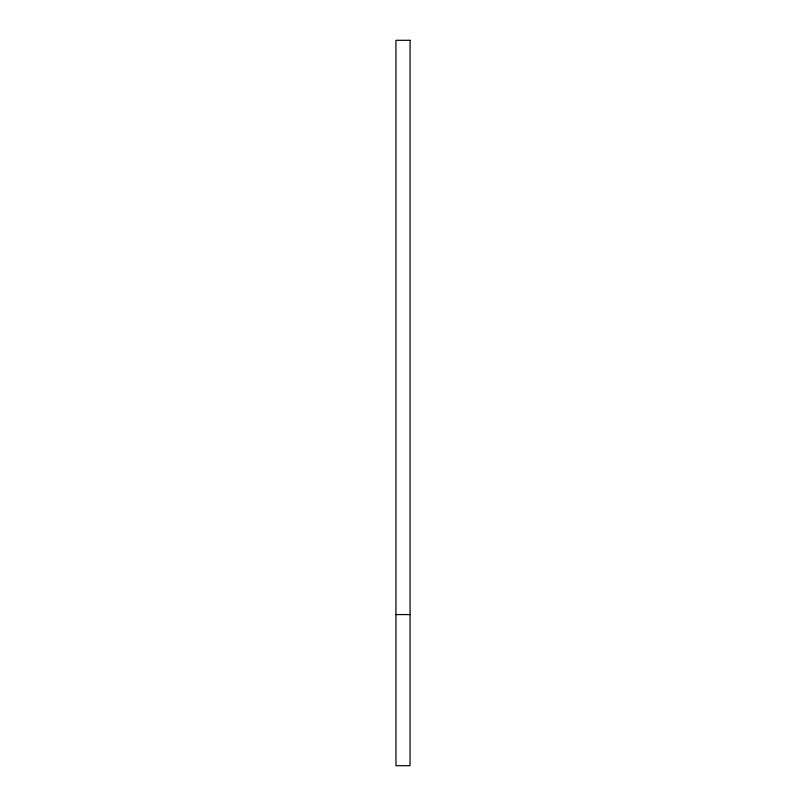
<?xml version="1.0" encoding="UTF-8"?>
<svg xmlns="http://www.w3.org/2000/svg" width="806" height="806" viewBox="0 0 806 806"><rect width="100%" height="100%" fill="white"/><g stroke="black" fill="none" stroke-linecap="round" stroke-linejoin="round"><path stroke-width="1.21" d="M395.948 614.575L410.053 614.575M410.053 40.3L395.948 40.3L395.948 765.7L410.053 765.7L410.053 40.3"/></g></svg>
